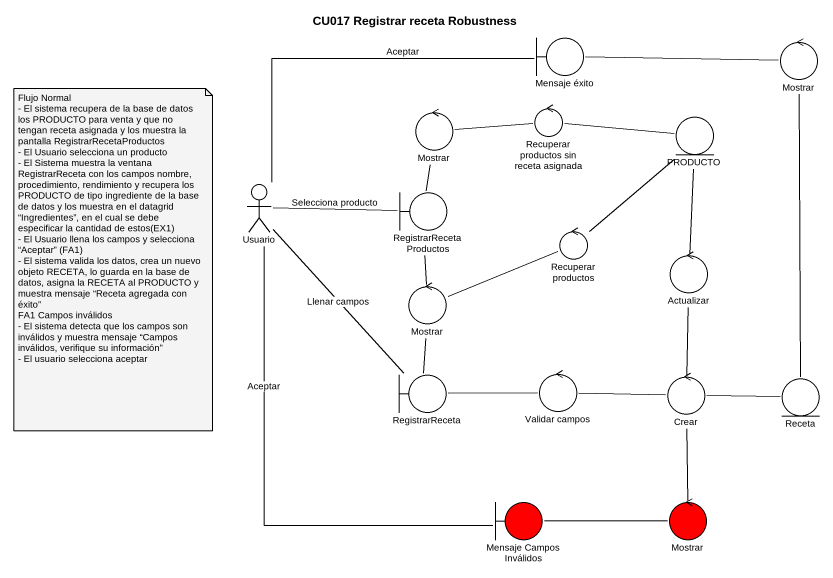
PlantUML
@startuml
title CU017 Registrar receta Robustness
boundary "Mensaje éxito" as Mensaje_éxito
control Mostrar
control "Mostrar" as Mostrar_2
control "Recuperar productos sin receta asignada" as Recuperar_productos_sin
entity PRODUCTO
actor Usuario
boundary RegistrarRecetaProductos
control "Recuperar productos" as Recuperar_productos
control Actualizar
control "Mostrar" as Mostrar_3
boundary RegistrarReceta
control "Validar campos" as Validar_campos
control Crear
entity Receta
boundary "Mensaje Campos Inválidos" as Mensaje_Campos_Inválidos #FF0000
control "Mostrar" as Mostrar_4 #FF0000
Mostrar -left- Mensaje_éxito
Mostrar_2 -- RegistrarRecetaProductos
Recuperar_productos_sin -left- Mostrar_2
PRODUCTO -left- Recuperar_productos_sin
PRODUCTO -- Recuperar_productos
Usuario -right- Mensaje_éxito : Aceptar
Usuario -right- RegistrarRecetaProductos : Selecciona producto
Usuario -- RegistrarReceta : Llenar campos
Usuario -- Mensaje_Campos_Inválidos : Aceptar
RegistrarRecetaProductos -- Mostrar_3
Recuperar_productos -left- Mostrar_3
Actualizar -up- PRODUCTO
Mostrar_3 -- RegistrarReceta
RegistrarReceta -right- Validar_campos
Validar_campos -right- Crear
Crear -up- Actualizar
Crear -right- Receta
Crear -- Mostrar_4
Receta -up- Mostrar
Mostrar_4 -left- Mensaje_Campos_Inválidos
note as N1
  Flujo Normal
  - El sistema recupera de la base de datos los PRODUCTO para venta y que no tengan receta asignada y los muestra la pantalla RegistrarRecetaProductos
  - El Usuario selecciona un producto
  - El Sistema muestra la ventana RegistrarReceta con los campos nombre, procedimiento, rendimiento y recupera los PRODUCTO de tipo ingrediente de la base de datos y los muestra en el datagrid “Ingredientes”, en el cual se debe especificar la cantidad de estos(EX1)
  - El Usuario llena los campos y selecciona “Aceptar” (FA1)
  - El sistema valida los datos, crea un nuevo objeto RECETA, lo guarda en la base de datos, asigna la RECETA al PRODUCTO y muestra mensaje “Receta agregada con éxito”
  FA1 Campos inválidos
  - El sistema detecta que los campos son inválidos y muestra mensaje “Campos inválidos, verifique su información”
  - El usuario selecciona aceptar
end note
@enduml
